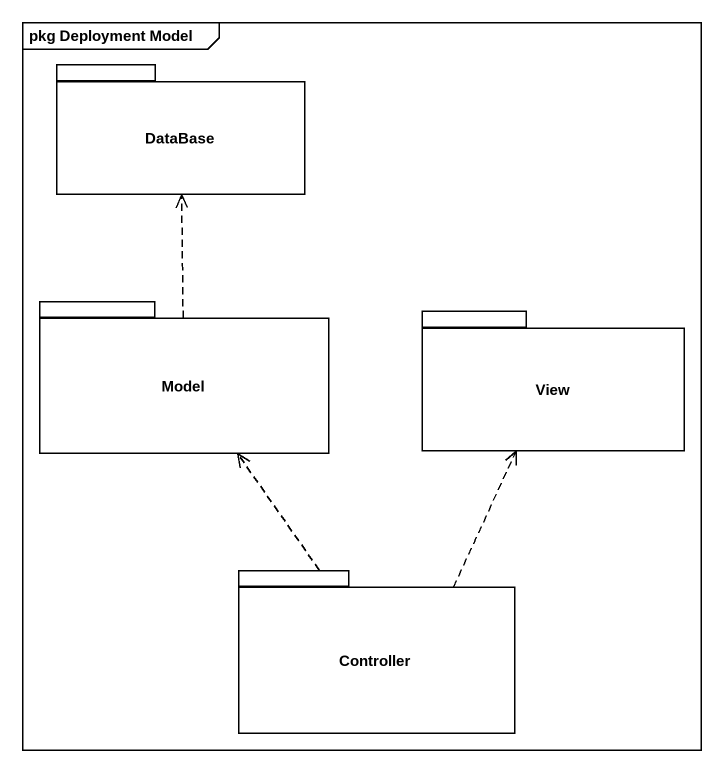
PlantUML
@startuml
mainframe pkg Deployment Model
package "DataBase" as DataBase_ {
}
package Model {
}
package View {
}
package Controller {
}
Model .up.> DataBase_
Controller .up.> Model
Controller .up.> View
@enduml
